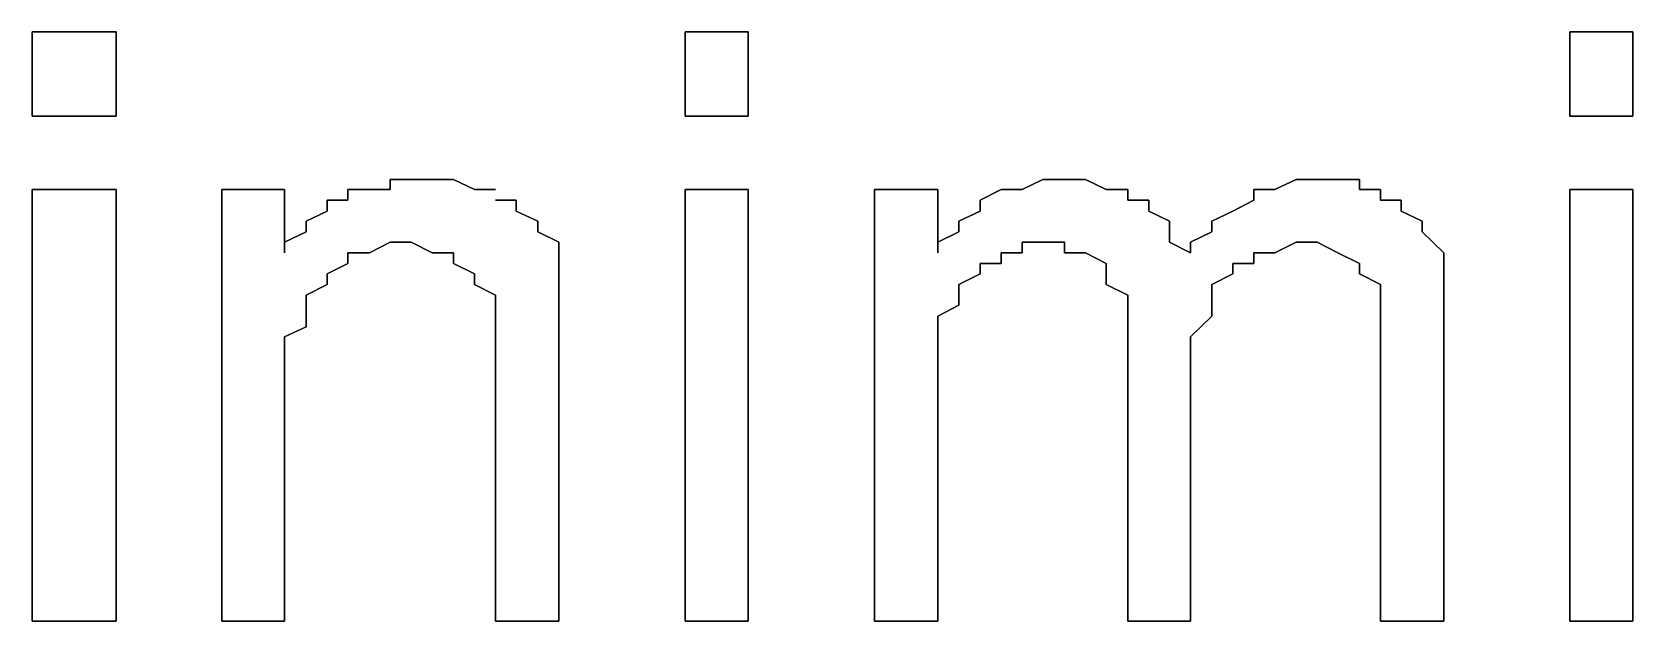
# Model space of a CAD drawing. Header units: metres. Extents: x 2.9 to 42.8, y 1.7 to 28.7.
# Drawn here: x 37.5038 to 37.7719, y 16.3072 to 16.4059 of the extents above; entities that cross this region are included whole.
import ezdxf

# ---------------------------------------------------------------- set-up
doc = ezdxf.new("R2010")
doc.units = ezdxf.units.M
doc.layers.add('GRIS', color=8, linetype='Continuous')

msp = doc.modelspace()

# ---------------------------------------------------------------- linework, layer by layer
at = {"layer": 'GRIS', "lineweight": -3}
for points in [[(37.5179, 16.4059), (37.5038, 16.4059), (37.5179, 16.4059)], [(37.5038, 16.4059), (37.5038, 16.3918), (37.5038, 16.4059)], [(37.5179, 16.3918), (37.5179, 16.4059), (37.5179, 16.3918)], [(37.6237, 16.4059), (37.6132, 16.4059), (37.6237, 16.4059)], [(37.6132, 16.4059), (37.6132, 16.3918), (37.6132, 16.4059)], [(37.6237, 16.3918), (37.6237, 16.4059), (37.6237, 16.3918)], [(37.7719, 16.4059), (37.7613, 16.4059), (37.7719, 16.4059)], [(37.7613, 16.4059), (37.7613, 16.3918), (37.7613, 16.4059)], [(37.7719, 16.3918), (37.7719, 16.4059), (37.7719, 16.3918)], [(37.5038, 16.3918), (37.5179, 16.3918), (37.5038, 16.3918)], [(37.6132, 16.3918), (37.6237, 16.3918), (37.6132, 16.3918)], [(37.7613, 16.3918), (37.7719, 16.3918), (37.7613, 16.3918)], [(37.5673, 16.3812), (37.5638, 16.3812), (37.5673, 16.3812)], [(37.5638, 16.3812), (37.5638, 16.3795), (37.5638, 16.3812)], [(37.5708, 16.3812), (37.5673, 16.3812), (37.5708, 16.3812)], [(37.5744, 16.3812), (37.5708, 16.3812), (37.5744, 16.3812)], [(37.5779, 16.3795), (37.5744, 16.3812), (37.5779, 16.3795)], [(37.6731, 16.3812), (37.6696, 16.3795), (37.6731, 16.3812)], [(37.6767, 16.3812), (37.6731, 16.3812), (37.6767, 16.3812)], [(37.6802, 16.3812), (37.6767, 16.3812), (37.6802, 16.3812)], [(37.6837, 16.3795), (37.6802, 16.3812), (37.6837, 16.3795)], [(37.7155, 16.3812), (37.7119, 16.3795), (37.7155, 16.3812)], [(37.719, 16.3812), (37.7155, 16.3812), (37.719, 16.3812)], [(37.7225, 16.3812), (37.719, 16.3812), (37.7225, 16.3812)], [(37.7261, 16.3812), (37.7225, 16.3812), (37.7261, 16.3812)], [(37.7261, 16.3795), (37.7261, 16.3812), (37.7261, 16.3795)], [(37.5179, 16.3795), (37.5038, 16.3795), (37.5179, 16.3795)], [(37.5038, 16.3795), (37.5038, 16.3072), (37.5038, 16.3795)], [(37.5179, 16.3072), (37.5179, 16.3795), (37.5179, 16.3072)], [(37.5461, 16.3795), (37.5356, 16.3795), (37.5461, 16.3795)], [(37.5356, 16.3795), (37.5356, 16.3072), (37.5356, 16.3795)], [(37.5461, 16.3689), (37.5461, 16.3795), (37.5461, 16.3689)], [(37.5603, 16.3795), (37.5567, 16.3795), (37.5603, 16.3795)], [(37.5567, 16.3795), (37.5567, 16.3777), (37.5567, 16.3795)], [(37.5638, 16.3795), (37.5603, 16.3795), (37.5638, 16.3795)], [(37.5814, 16.3795), (37.5779, 16.3795), (37.5814, 16.3795)], [(37.6237, 16.3795), (37.6132, 16.3795), (37.6237, 16.3795)], [(37.6132, 16.3795), (37.6132, 16.3072), (37.6132, 16.3795)], [(37.6237, 16.3072), (37.6237, 16.3795), (37.6237, 16.3072)], [(37.6555, 16.3795), (37.6449, 16.3795), (37.6555, 16.3795)], [(37.6449, 16.3795), (37.6449, 16.3072), (37.6449, 16.3795)], [(37.6555, 16.3689), (37.6555, 16.3795), (37.6555, 16.3689)], [(37.6661, 16.3795), (37.6626, 16.3777), (37.6661, 16.3795)], [(37.6696, 16.3795), (37.6661, 16.3795), (37.6696, 16.3795)], [(37.6873, 16.3795), (37.6837, 16.3795), (37.6873, 16.3795)], [(37.6873, 16.3777), (37.6873, 16.3795), (37.6873, 16.3777)], [(37.7119, 16.3795), (37.7084, 16.3795), (37.7119, 16.3795)], [(37.7084, 16.3795), (37.7084, 16.3777), (37.7084, 16.3795)], [(37.7296, 16.3795), (37.7261, 16.3795), (37.7296, 16.3795)], [(37.7296, 16.3777), (37.7296, 16.3795), (37.7296, 16.3777)], [(37.7719, 16.3795), (37.7613, 16.3795), (37.7719, 16.3795)], [(37.7613, 16.3795), (37.7613, 16.3072), (37.7613, 16.3795)], [(37.7719, 16.3072), (37.7719, 16.3795), (37.7719, 16.3072)], [(37.5532, 16.3759), (37.5497, 16.3742), (37.5532, 16.3759)], [(37.5567, 16.3777), (37.5532, 16.3777), (37.5567, 16.3777)], [(37.5532, 16.3777), (37.5532, 16.3759), (37.5532, 16.3777)], [(37.5849, 16.3777), (37.5814, 16.3777), (37.5849, 16.3777)], [(37.5849, 16.3759), (37.5849, 16.3777), (37.5849, 16.3759)], [(37.5885, 16.3742), (37.5849, 16.3759), (37.5885, 16.3742)], [(37.6626, 16.3759), (37.659, 16.3742), (37.6626, 16.3759)], [(37.6626, 16.3777), (37.6626, 16.3759), (37.6626, 16.3777)], [(37.6908, 16.3777), (37.6873, 16.3777), (37.6908, 16.3777)], [(37.6908, 16.3759), (37.6908, 16.3777), (37.6908, 16.3759)], [(37.6943, 16.3742), (37.6908, 16.3759), (37.6943, 16.3742)], [(37.7049, 16.3759), (37.7014, 16.3742), (37.7049, 16.3759)], [(37.7084, 16.3777), (37.7049, 16.3759), (37.7084, 16.3777)], [(37.7331, 16.3777), (37.7296, 16.3777), (37.7331, 16.3777)], [(37.7331, 16.3759), (37.7331, 16.3777), (37.7331, 16.3759)], [(37.7366, 16.3742), (37.7331, 16.3759), (37.7366, 16.3742)], [(37.5497, 16.3742), (37.5497, 16.3724), (37.5497, 16.3742)], [(37.5885, 16.3724), (37.5885, 16.3742), (37.5885, 16.3724)], [(37.659, 16.3742), (37.659, 16.3724), (37.659, 16.3742)], [(37.6943, 16.3724), (37.6943, 16.3742), (37.6943, 16.3724)], [(37.7014, 16.3742), (37.7014, 16.3724), (37.7014, 16.3742)], [(37.7366, 16.3724), (37.7366, 16.3742), (37.7366, 16.3724)], [(37.5497, 16.3724), (37.5461, 16.3707), (37.5497, 16.3724)], [(37.5461, 16.3707), (37.5461, 16.3689), (37.5461, 16.3707)], [(37.5603, 16.3689), (37.5638, 16.3707), (37.5603, 16.3689)], [(37.5638, 16.3707), (37.5673, 16.3707), (37.5638, 16.3707)], [(37.5673, 16.3707), (37.5708, 16.3689), (37.5673, 16.3707)], [(37.592, 16.3707), (37.5885, 16.3724), (37.592, 16.3707)], [(37.592, 16.3689), (37.592, 16.3707), (37.592, 16.3689)], [(37.659, 16.3724), (37.6555, 16.3707), (37.659, 16.3724)], [(37.6555, 16.3707), (37.6555, 16.3689), (37.6555, 16.3707)], [(37.6696, 16.3689), (37.6696, 16.3707), (37.6696, 16.3689)], [(37.6696, 16.3707), (37.6731, 16.3707), (37.6696, 16.3707)], [(37.6731, 16.3707), (37.6767, 16.3707), (37.6731, 16.3707)], [(37.6767, 16.3707), (37.6767, 16.3689), (37.6767, 16.3707)], [(37.6943, 16.3707), (37.6943, 16.3724), (37.6943, 16.3707)], [(37.6978, 16.3689), (37.6943, 16.3707), (37.6978, 16.3689)], [(37.7014, 16.3724), (37.6978, 16.3707), (37.7014, 16.3724)], [(37.6978, 16.3707), (37.6978, 16.3689), (37.6978, 16.3707)], [(37.7119, 16.3689), (37.7155, 16.3707), (37.7119, 16.3689)], [(37.7155, 16.3707), (37.719, 16.3707), (37.7155, 16.3707)], [(37.719, 16.3707), (37.7225, 16.3689), (37.719, 16.3707)], [(37.7402, 16.3689), (37.7366, 16.3724), (37.7402, 16.3689)], [(37.5567, 16.3671), (37.5567, 16.3689), (37.5567, 16.3671)], [(37.5567, 16.3689), (37.5603, 16.3689), (37.5567, 16.3689)], [(37.5708, 16.3689), (37.5744, 16.3689), (37.5708, 16.3689)], [(37.5744, 16.3689), (37.5744, 16.3671), (37.5744, 16.3689)], [(37.592, 16.3654), (37.592, 16.3689), (37.592, 16.3654)], [(37.6661, 16.3671), (37.6661, 16.3689), (37.6661, 16.3671)], [(37.6661, 16.3689), (37.6696, 16.3689), (37.6661, 16.3689)], [(37.6767, 16.3689), (37.6802, 16.3689), (37.6767, 16.3689)], [(37.6802, 16.3689), (37.6837, 16.3671), (37.6802, 16.3689)], [(37.7084, 16.3671), (37.7084, 16.3689), (37.7084, 16.3671)], [(37.7084, 16.3689), (37.7119, 16.3689), (37.7084, 16.3689)], [(37.7225, 16.3689), (37.7261, 16.3671), (37.7225, 16.3689)], [(37.7402, 16.3671), (37.7402, 16.3689), (37.7402, 16.3671)], [(37.5532, 16.3654), (37.5567, 16.3671), (37.5532, 16.3654)], [(37.5532, 16.3636), (37.5532, 16.3654), (37.5532, 16.3636)], [(37.5744, 16.3671), (37.5779, 16.3654), (37.5744, 16.3671)], [(37.5779, 16.3654), (37.5779, 16.3636), (37.5779, 16.3654)], [(37.592, 16.3636), (37.592, 16.3654), (37.592, 16.3636)], [(37.659, 16.3636), (37.6626, 16.3654), (37.659, 16.3636)], [(37.6626, 16.3654), (37.6626, 16.3671), (37.6626, 16.3654)], [(37.6626, 16.3671), (37.6661, 16.3671), (37.6626, 16.3671)], [(37.6837, 16.3671), (37.6837, 16.3654), (37.6837, 16.3671)], [(37.6837, 16.3654), (37.6837, 16.3636), (37.6837, 16.3654)], [(37.7014, 16.3636), (37.7049, 16.3654), (37.7014, 16.3636)], [(37.7049, 16.3654), (37.7049, 16.3671), (37.7049, 16.3654)], [(37.7049, 16.3671), (37.7084, 16.3671), (37.7049, 16.3671)], [(37.7261, 16.3671), (37.7261, 16.3654), (37.7261, 16.3671)], [(37.7261, 16.3654), (37.7296, 16.3636), (37.7261, 16.3654)], [(37.7402, 16.3654), (37.7402, 16.3671), (37.7402, 16.3654)], [(37.7402, 16.3636), (37.7402, 16.3654), (37.7402, 16.3636)], [(37.5497, 16.3618), (37.5532, 16.3636), (37.5497, 16.3618)], [(37.5779, 16.3636), (37.5814, 16.3618), (37.5779, 16.3636)], [(37.592, 16.3618), (37.592, 16.3636), (37.592, 16.3618)], [(37.659, 16.3618), (37.659, 16.3636), (37.659, 16.3618)], [(37.6837, 16.3636), (37.6873, 16.3618), (37.6837, 16.3636)], [(37.7014, 16.3618), (37.7014, 16.3636), (37.7014, 16.3618)], [(37.7296, 16.3636), (37.7296, 16.3618), (37.7296, 16.3636)], [(37.7402, 16.3601), (37.7402, 16.3636), (37.7402, 16.3601)], [(37.5497, 16.3601), (37.5497, 16.3618), (37.5497, 16.3601)], [(37.5497, 16.3583), (37.5497, 16.3601), (37.5497, 16.3583)], [(37.5814, 16.3618), (37.5814, 16.3601), (37.5814, 16.3618)], [(37.5814, 16.3601), (37.5814, 16.3583), (37.5814, 16.3601)], [(37.592, 16.3601), (37.592, 16.3618), (37.592, 16.3601)], [(37.592, 16.3565), (37.592, 16.3601), (37.592, 16.3565)], [(37.6555, 16.3583), (37.659, 16.3601), (37.6555, 16.3583)], [(37.659, 16.3601), (37.659, 16.3618), (37.659, 16.3601)], [(37.6873, 16.3618), (37.6873, 16.3601), (37.6873, 16.3618)], [(37.6873, 16.3601), (37.6873, 16.3565), (37.6873, 16.3601)], [(37.7014, 16.3601), (37.7014, 16.3618), (37.7014, 16.3601)], [(37.7014, 16.3583), (37.7014, 16.3601), (37.7014, 16.3583)], [(37.7296, 16.3618), (37.7296, 16.3601), (37.7296, 16.3618)], [(37.7296, 16.3601), (37.7296, 16.3583), (37.7296, 16.3601)], [(37.7402, 16.3583), (37.7402, 16.3601), (37.7402, 16.3583)], [(37.5497, 16.3565), (37.5497, 16.3583), (37.5497, 16.3565)], [(37.5814, 16.3583), (37.5814, 16.3565), (37.5814, 16.3583)], [(37.6555, 16.3565), (37.6555, 16.3583), (37.6555, 16.3565)], [(37.6978, 16.3548), (37.7014, 16.3583), (37.6978, 16.3548)], [(37.7296, 16.3583), (37.7296, 16.3548), (37.7296, 16.3583)], [(37.7402, 16.3565), (37.7402, 16.3583), (37.7402, 16.3565)], [(37.5461, 16.3548), (37.5497, 16.3565), (37.5461, 16.3548)], [(37.5461, 16.3512), (37.5461, 16.3548), (37.5461, 16.3512)], [(37.5814, 16.3565), (37.5814, 16.353), (37.5814, 16.3565)], [(37.592, 16.3548), (37.592, 16.3565), (37.592, 16.3548)], [(37.592, 16.3512), (37.592, 16.3548), (37.592, 16.3512)], [(37.6555, 16.353), (37.6555, 16.3565), (37.6555, 16.353)], [(37.6873, 16.3565), (37.6873, 16.353), (37.6873, 16.3565)], [(37.6978, 16.353), (37.6978, 16.3548), (37.6978, 16.353)], [(37.7296, 16.3548), (37.7296, 16.353), (37.7296, 16.3548)], [(37.7402, 16.3072), (37.7402, 16.3565), (37.7402, 16.3072)], [(37.5814, 16.353), (37.5814, 16.3512), (37.5814, 16.353)], [(37.6555, 16.3512), (37.6555, 16.353), (37.6555, 16.3512)], [(37.6873, 16.353), (37.6873, 16.3072), (37.6873, 16.353)], [(37.6978, 16.3495), (37.6978, 16.353), (37.6978, 16.3495)], [(37.7296, 16.353), (37.7296, 16.3072), (37.7296, 16.353)], [(37.5461, 16.3477), (37.5461, 16.3512), (37.5461, 16.3477)], [(37.5814, 16.3512), (37.5814, 16.3072), (37.5814, 16.3512)], [(37.592, 16.3072), (37.592, 16.3512), (37.592, 16.3072)], [(37.6555, 16.3477), (37.6555, 16.3512), (37.6555, 16.3477)], [(37.6978, 16.3072), (37.6978, 16.3495), (37.6978, 16.3072)], [(37.5461, 16.346), (37.5461, 16.3477), (37.5461, 16.346)], [(37.6555, 16.346), (37.6555, 16.3477), (37.6555, 16.346)], [(37.5461, 16.3072), (37.5461, 16.346), (37.5461, 16.3072)], [(37.6555, 16.3442), (37.6555, 16.346), (37.6555, 16.3442)], [(37.6555, 16.3072), (37.6555, 16.3442), (37.6555, 16.3072)], [(37.5038, 16.3072), (37.5179, 16.3072), (37.5038, 16.3072)], [(37.5356, 16.3072), (37.5461, 16.3072), (37.5356, 16.3072)], [(37.5814, 16.3072), (37.592, 16.3072), (37.5814, 16.3072)], [(37.6132, 16.3072), (37.6237, 16.3072), (37.6132, 16.3072)], [(37.6449, 16.3072), (37.6555, 16.3072), (37.6449, 16.3072)], [(37.6873, 16.3072), (37.6978, 16.3072), (37.6873, 16.3072)], [(37.7296, 16.3072), (37.7402, 16.3072), (37.7296, 16.3072)], [(37.7613, 16.3072), (37.7719, 16.3072), (37.7613, 16.3072)]]:
    msp.add_lwpolyline(points, dxfattribs=at)

doc.saveas('drawing.dxf')
